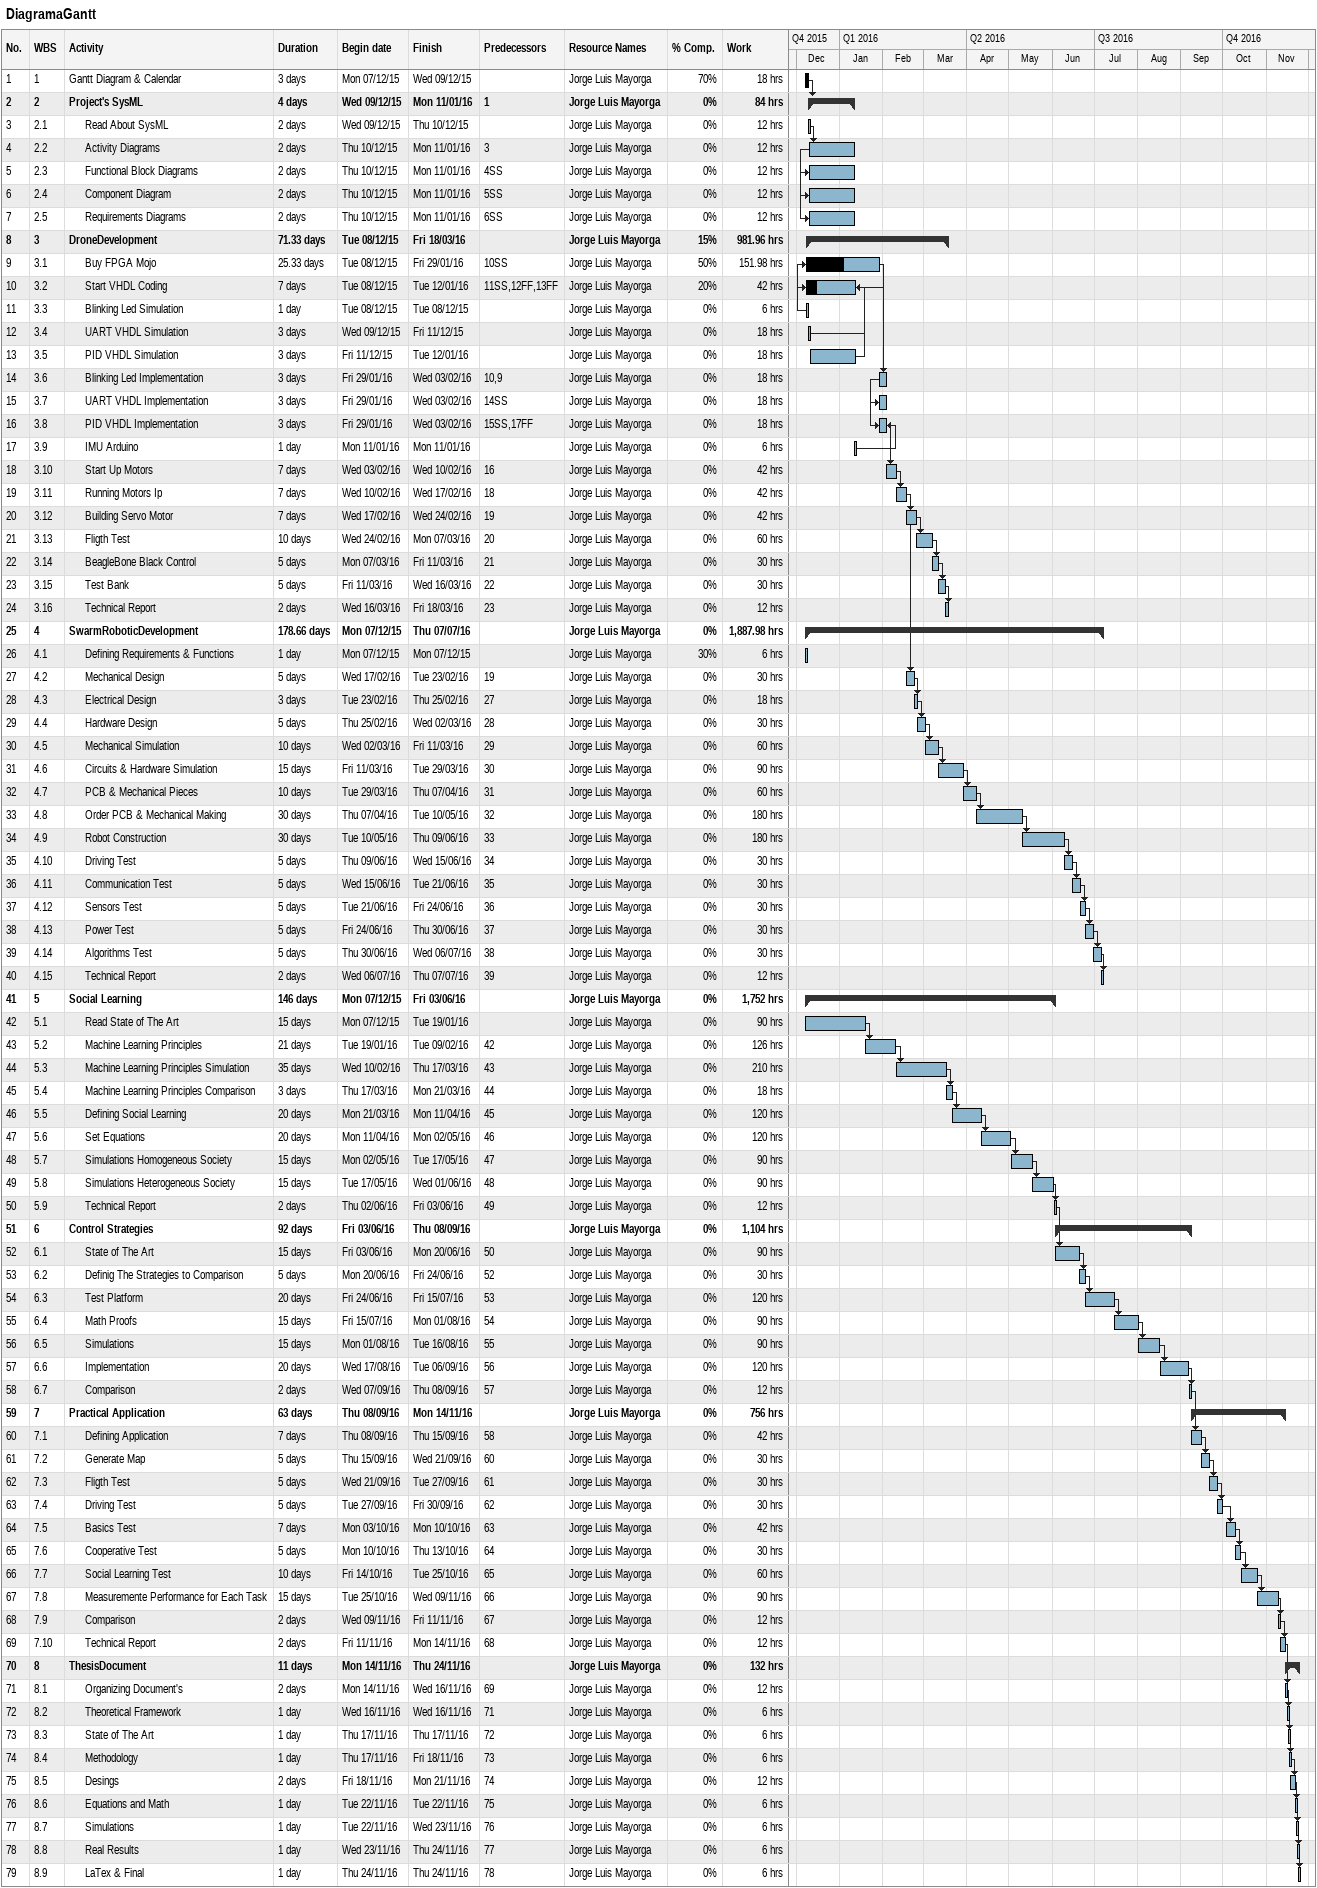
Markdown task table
DiagramaGantt

| ID | WBS | Task | Duration | Start | Finish | Predecessors | Resources | % complete | Work (h) |
|---|---|---|---|---|---|---|---|---|---|
| 1 | 1 | Gantt Diagram & Calendar | 3d | 2015-12-07 | 2015-12-09 |  | Jorge Luis Mayorga | 70 | 18 |
| 2 | 2 | **Project's SysML** | 4d | 2015-12-09 | 2016-01-11 | 1 | Jorge Luis Mayorga | 0 | 84 |
| 3 | 2.1 | Read About SysML | 2d | 2015-12-09 | 2015-12-10 |  | Jorge Luis Mayorga | 0 | 12 |
| 4 | 2.2 | Activity Diagrams | 2d | 2015-12-10 | 2016-01-11 | 3 | Jorge Luis Mayorga | 0 | 12 |
| 5 | 2.3 | Functional Block Diagrams | 2d | 2015-12-10 | 2016-01-11 | 4SS | Jorge Luis Mayorga | 0 | 12 |
| 6 | 2.4 | Component Diagram | 2d | 2015-12-10 | 2016-01-11 | 5SS | Jorge Luis Mayorga | 0 | 12 |
| 7 | 2.5 | Requirements Diagrams | 2d | 2015-12-10 | 2016-01-11 | 6SS | Jorge Luis Mayorga | 0 | 12 |
| 8 | 3 | **DroneDevelopment** | 71.33d | 2015-12-08 | 2016-03-18 |  | Jorge Luis Mayorga | 15 | 981.96 |
| 9 | 3.1 | Buy FPGA Mojo | 25.33d | 2015-12-08 | 2016-01-29 | 10SS | Jorge Luis Mayorga | 50 | 151.98 |
| 10 | 3.2 | Start VHDL Coding | 7d | 2015-12-08 | 2016-01-12 | 11SS, 12FF, 13FF | Jorge Luis Mayorga | 20 | 42 |
| 11 | 3.3 | Blinking Led Simulation | 1d | 2015-12-08 | 2015-12-08 |  | Jorge Luis Mayorga | 0 | 6 |
| 12 | 3.4 | UART VHDL Simulation | 3d | 2015-12-09 | 2015-12-11 |  | Jorge Luis Mayorga | 0 | 18 |
| 13 | 3.5 | PID VHDL Simulation | 3d | 2015-12-11 | 2016-01-12 |  | Jorge Luis Mayorga | 0 | 18 |
| 14 | 3.6 | Blinking Led Implementation | 3d | 2016-01-29 | 2016-02-03 | 10, 9 | Jorge Luis Mayorga | 0 | 18 |
| 15 | 3.7 | UART VHDL Implementation | 3d | 2016-01-29 | 2016-02-03 | 14SS | Jorge Luis Mayorga | 0 | 18 |
| 16 | 3.8 | PID VHDL Implementation | 3d | 2016-01-29 | 2016-02-03 | 15SS, 17FF | Jorge Luis Mayorga | 0 | 18 |
| 17 | 3.9 | IMU Arduino | 1d | 2016-01-11 | 2016-01-11 |  | Jorge Luis Mayorga | 0 | 6 |
| 18 | 3.10 | Start Up Motors | 7d | 2016-02-03 | 2016-02-10 | 16 | Jorge Luis Mayorga | 0 | 42 |
| 19 | 3.11 | Running Motors Ip | 7d | 2016-02-10 | 2016-02-17 | 18 | Jorge Luis Mayorga | 0 | 42 |
| 20 | 3.12 | Building Servo Motor | 7d | 2016-02-17 | 2016-02-24 | 19 | Jorge Luis Mayorga | 0 | 42 |
| 21 | 3.13 | Fligth Test | 10d | 2016-02-24 | 2016-03-07 | 20 | Jorge Luis Mayorga | 0 | 60 |
| 22 | 3.14 | BeagleBone Black Control | 5d | 2016-03-07 | 2016-03-11 | 21 | Jorge Luis Mayorga | 0 | 30 |
| 23 | 3.15 | Test Bank | 5d | 2016-03-11 | 2016-03-16 | 22 | Jorge Luis Mayorga | 0 | 30 |
| 24 | 3.16 | Technical Report | 2d | 2016-03-16 | 2016-03-18 | 23 | Jorge Luis Mayorga | 0 | 12 |
| 25 | 4 | **SwarmRoboticDevelopment** | 178.66d | 2015-12-07 | 2016-07-07 |  | Jorge Luis Mayorga | 0 | 1887.98 |
| 26 | 4.1 | Defining Requirements & Functions | 1d | 2015-12-07 | 2015-12-07 |  | Jorge Luis Mayorga | 30 | 6 |
| 27 | 4.2 | Mechanical Design | 5d | 2016-02-17 | 2016-02-23 | 19 | Jorge Luis Mayorga | 0 | 30 |
| 28 | 4.3 | Electrical Design | 3d | 2016-02-23 | 2016-02-25 | 27 | Jorge Luis Mayorga | 0 | 18 |
| 29 | 4.4 | Hardware Design | 5d | 2016-02-25 | 2016-03-02 | 28 | Jorge Luis Mayorga | 0 | 30 |
| 30 | 4.5 | Mechanical Simulation | 10d | 2016-03-02 | 2016-03-11 | 29 | Jorge Luis Mayorga | 0 | 60 |
| 31 | 4.6 | Circuits & Hardware Simulation | 15d | 2016-03-11 | 2016-03-29 | 30 | Jorge Luis Mayorga | 0 | 90 |
| 32 | 4.7 | PCB & Mechanical Pieces | 10d | 2016-03-29 | 2016-04-07 | 31 | Jorge Luis Mayorga | 0 | 60 |
| 33 | 4.8 | Order PCB & Mechanical Making | 30d | 2016-04-07 | 2016-05-10 | 32 | Jorge Luis Mayorga | 0 | 180 |
| 34 | 4.9 | Robot Construction | 30d | 2016-05-10 | 2016-06-09 | 33 | Jorge Luis Mayorga | 0 | 180 |
| 35 | 4.10 | Driving Test | 5d | 2016-06-09 | 2016-06-15 | 34 | Jorge Luis Mayorga | 0 | 30 |
| 36 | 4.11 | Communication Test | 5d | 2016-06-15 | 2016-06-21 | 35 | Jorge Luis Mayorga | 0 | 30 |
| 37 | 4.12 | Sensors Test | 5d | 2016-06-21 | 2016-06-24 | 36 | Jorge Luis Mayorga | 0 | 30 |
| 38 | 4.13 | Power Test | 5d | 2016-06-24 | 2016-06-30 | 37 | Jorge Luis Mayorga | 0 | 30 |
| 39 | 4.14 | Algorithms Test | 5d | 2016-06-30 | 2016-07-06 | 38 | Jorge Luis Mayorga | 0 | 30 |
| 40 | 4.15 | Technical Report | 2d | 2016-07-06 | 2016-07-07 | 39 | Jorge Luis Mayorga | 0 | 12 |
| 41 | 5 | **Social Learning** | 146d | 2015-12-07 | 2016-06-03 |  | Jorge Luis Mayorga | 0 | 1752 |
| 42 | 5.1 | Read State of The Art | 15d | 2015-12-07 | 2016-01-19 |  | Jorge Luis Mayorga | 0 | 90 |
| 43 | 5.2 | Machine Learning Principles | 21d | 2016-01-19 | 2016-02-09 | 42 | Jorge Luis Mayorga | 0 | 126 |
| 44 | 5.3 | Machine Learning Principles Simulation | 35d | 2016-02-10 | 2016-03-17 | 43 | Jorge Luis Mayorga | 0 | 210 |
| 45 | 5.4 | Machine Learning Principles Comparison | 3d | 2016-03-17 | 2016-03-21 | 44 | Jorge Luis Mayorga | 0 | 18 |
| 46 | 5.5 | Defining Social Learning | 20d | 2016-03-21 | 2016-04-11 | 45 | Jorge Luis Mayorga | 0 | 120 |
| 47 | 5.6 | Set Equations | 20d | 2016-04-11 | 2016-05-02 | 46 | Jorge Luis Mayorga | 0 | 120 |
| 48 | 5.7 | Simulations Homogeneous Society | 15d | 2016-05-02 | 2016-05-17 | 47 | Jorge Luis Mayorga | 0 | 90 |
| 49 | 5.8 | Simulations Heterogeneous Society | 15d | 2016-05-17 | 2016-06-01 | 48 | Jorge Luis Mayorga | 0 | 90 |
| 50 | 5.9 | Technical Report | 2d | 2016-06-02 | 2016-06-03 | 49 | Jorge Luis Mayorga | 0 | 12 |
| 51 | 6 | **Control Strategies** | 92d | 2016-06-03 | 2016-09-08 |  | Jorge Luis Mayorga | 0 | 1104 |
| 52 | 6.1 | State of The Art | 15d | 2016-06-03 | 2016-06-20 | 50 | Jorge Luis Mayorga | 0 | 90 |
| 53 | 6.2 | Definig The Strategies to Comparison | 5d | 2016-06-20 | 2016-06-24 | 52 | Jorge Luis Mayorga | 0 | 30 |
| 54 | 6.3 | Test Platform | 20d | 2016-06-24 | 2016-07-15 | 53 | Jorge Luis Mayorga | 0 | 120 |
| 55 | 6.4 | Math Proofs | 15d | 2016-07-15 | 2016-08-01 | 54 | Jorge Luis Mayorga | 0 | 90 |
| 56 | 6.5 | Simulations | 15d | 2016-08-01 | 2016-08-16 | 55 | Jorge Luis Mayorga | 0 | 90 |
| 57 | 6.6 | Implementation | 20d | 2016-08-17 | 2016-09-06 | 56 | Jorge Luis Mayorga | 0 | 120 |
| 58 | 6.7 | Comparison | 2d | 2016-09-07 | 2016-09-08 | 57 | Jorge Luis Mayorga | 0 | 12 |
| 59 | 7 | **Practical Application** | 63d | 2016-09-08 | 2016-11-14 |  | Jorge Luis Mayorga | 0 | 756 |
| 60 | 7.1 | Defining Application | 7d | 2016-09-08 | 2016-09-15 | 58 | Jorge Luis Mayorga | 0 | 42 |
| 61 | 7.2 | Generate Map | 5d | 2016-09-15 | 2016-09-21 | 60 | Jorge Luis Mayorga | 0 | 30 |
| 62 | 7.3 | Fligth Test | 5d | 2016-09-21 | 2016-09-27 | 61 | Jorge Luis Mayorga | 0 | 30 |
| 63 | 7.4 | Driving Test | 5d | 2016-09-27 | 2016-09-30 | 62 | Jorge Luis Mayorga | 0 | 30 |
| 64 | 7.5 | Basics Test | 7d | 2016-10-03 | 2016-10-10 | 63 | Jorge Luis Mayorga | 0 | 42 |
| 65 | 7.6 | Cooperative Test | 5d | 2016-10-10 | 2016-10-13 | 64 | Jorge Luis Mayorga | 0 | 30 |
| 66 | 7.7 | Social Learning Test | 10d | 2016-10-14 | 2016-10-25 | 65 | Jorge Luis Mayorga | 0 | 60 |
| 67 | 7.8 | Measuremente Performance for Each Task | 15d | 2016-10-25 | 2016-11-09 | 66 | Jorge Luis Mayorga | 0 | 90 |
| 68 | 7.9 | Comparison | 2d | 2016-11-09 | 2016-11-11 | 67 | Jorge Luis Mayorga | 0 | 12 |
| 69 | 7.10 | Technical Report | 2d | 2016-11-11 | 2016-11-14 | 68 | Jorge Luis Mayorga | 0 | 12 |
| 70 | 8 | **ThesisDocument** | 11d | 2016-11-14 | 2016-11-24 |  | Jorge Luis Mayorga | 0 | 132 |
| 71 | 8.1 | Organizing Document's | 2d | 2016-11-14 | 2016-11-16 | 69 | Jorge Luis Mayorga | 0 | 12 |
| 72 | 8.2 | Theoretical Framework | 1d | 2016-11-16 | 2016-11-16 | 71 | Jorge Luis Mayorga | 0 | 6 |
| 73 | 8.3 | State of The Art | 1d | 2016-11-17 | 2016-11-17 | 72 | Jorge Luis Mayorga | 0 | 6 |
| 74 | 8.4 | Methodology | 1d | 2016-11-17 | 2016-11-18 | 73 | Jorge Luis Mayorga | 0 | 6 |
| 75 | 8.5 | Desings | 2d | 2016-11-18 | 2016-11-21 | 74 | Jorge Luis Mayorga | 0 | 12 |
| 76 | 8.6 | Equations and Math | 1d | 2016-11-22 | 2016-11-22 | 75 | Jorge Luis Mayorga | 0 | 6 |
| 77 | 8.7 | Simulations | 1d | 2016-11-22 | 2016-11-23 | 76 | Jorge Luis Mayorga | 0 | 6 |
| 78 | 8.8 | Real Results | 1d | 2016-11-23 | 2016-11-24 | 77 | Jorge Luis Mayorga | 0 | 6 |
| 79 | 8.9 | LaTex & Final | 1d | 2016-11-24 | 2016-11-24 | 78 | Jorge Luis Mayorga | 0 | 6 |
